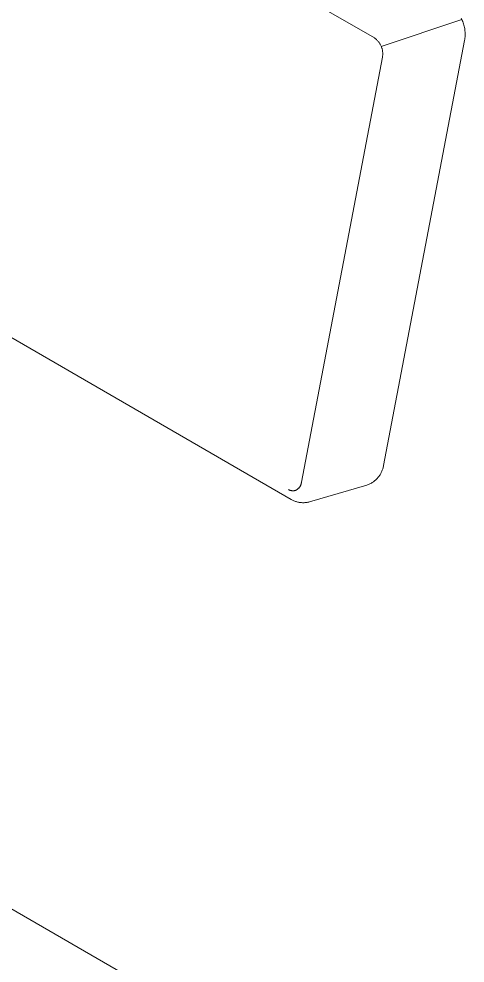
# Model space of a CAD drawing. Header units: inches. Extents: x -10 to 169, y -3 to 129.
# Drawn here: x 161.63 to 166.29, y 48.98 to 58.83 of the extents above; entities that cross this region are included whole.
import ezdxf

# ---------------------------------------------------------------- set-up
doc = ezdxf.new("R2010")
doc.units = ezdxf.units.IN
doc.layers.add('ZANO_R', color=7, linetype='Continuous', lineweight=0)

msp = doc.modelspace()

# ---------------------------------------------------------------- linework, layer by layer
at = {"layer": 'ZANO_R'}
for p, q in [((126.16188, 81.25557), (165.34112, 58.63543)), ((164.47144, 53.81869), (125.2922, 76.43884)), ((124.35774, 71.01787), (163.53699, 48.39773)), ((166.24861, 58.83953), (166.25415, 58.82838)), ((165.41243, 58.54687), (166.25404, 58.8289)), ((166.25415, 58.82838), (166.2593, 58.81704)), ((166.2593, 58.81704), (166.26405, 58.80553)), ((166.26405, 58.80553), (166.2684, 58.79386)), ((166.2684, 58.79386), (166.27234, 58.78205)), ((166.27234, 58.78205), (166.27586, 58.77011)), ((166.27586, 58.77011), (166.27897, 58.75805)), ((166.27897, 58.75805), (166.28165, 58.74589)), ((166.28165, 58.74589), (166.28391, 58.73364)), ((166.28391, 58.73364), (166.28574, 58.72133)), ((166.28574, 58.72133), (166.28713, 58.70895)), ((166.28762, 58.64677), (166.28642, 58.63438)), ((166.28713, 58.70895), (166.2881, 58.69654)), ((166.28839, 58.6592), (166.28762, 58.64677)), ((166.2881, 58.69654), (166.28863, 58.6841)), ((166.28873, 58.67165), (166.28839, 58.6592)), ((166.28863, 58.6841), (166.28873, 58.67165)), ((165.3468, 58.63133), (165.34112, 58.63543)), ((165.35234, 58.62704), (165.3468, 58.63133)), ((165.35772, 58.62255), (165.35234, 58.62704)), ((165.36294, 58.61789), (165.35772, 58.62255)), ((165.368, 58.61305), (165.36294, 58.61789)), ((165.37289, 58.60803), (165.368, 58.61305)), ((165.37761, 58.60285), (165.37289, 58.60803)), ((165.38214, 58.59751), (165.37761, 58.60285)), ((165.38648, 58.59202), (165.38214, 58.59751)), ((165.39063, 58.58638), (165.38648, 58.59202)), ((165.39458, 58.58059), (165.39063, 58.58638)), ((165.39834, 58.57468), (165.39458, 58.58059)), ((165.40188, 58.56864), (165.39834, 58.57468)), ((165.40521, 58.56248), (165.40188, 58.56864)), ((165.40833, 58.55621), (165.40521, 58.56248)), ((165.41123, 58.54983), (165.40833, 58.55621)), ((165.41391, 58.54336), (165.41123, 58.54983)), ((165.41636, 58.5368), (165.41391, 58.54336)), ((166.28272, 58.60975), (165.43689, 54.1739)), ((166.28479, 58.62203), (166.28272, 58.60975)), ((166.28642, 58.63438), (166.28479, 58.62203)), ((165.41858, 58.53016), (165.41636, 58.5368)), ((165.42057, 58.52344), (165.41858, 58.53016)), ((165.42233, 58.51667), (165.42057, 58.52344)), ((165.42386, 58.50983), (165.42233, 58.51667)), ((165.42514, 58.50294), (165.42386, 58.50983)), ((165.42619, 58.49602), (165.42514, 58.50294)), ((165.42588, 58.44017), (165.42676, 58.44711)), ((165.427, 58.48906), (165.42619, 58.49602)), ((165.42676, 58.44711), (165.4274, 58.45409)), ((165.42756, 58.48208), (165.427, 58.48906)), ((165.4274, 58.45409), (165.42781, 58.46108)), ((165.42789, 58.47509), (165.42756, 58.48208)), ((165.42781, 58.46108), (165.42797, 58.46808)), ((165.42797, 58.46808), (165.42789, 58.47509)), ((165.42475, 58.43325), (164.57892, 53.9974)), ((165.42475, 58.43325), (165.42588, 58.44017)), ((165.42011, 54.11394), (165.41654, 54.10577)), ((165.42339, 54.12223), (165.42011, 54.11394)), ((165.42638, 54.13063), (165.42339, 54.12223)), ((165.42908, 54.13913), (165.42638, 54.13063)), ((165.43148, 54.14771), (165.42908, 54.13913)), ((165.43359, 54.15638), (165.43148, 54.14771)), ((165.43539, 54.16511), (165.43359, 54.15638)), ((165.43689, 54.1739), (165.43539, 54.16511)), ((165.34661, 54.01457), (165.33965, 54.009)), ((165.35338, 54.02037), (165.34661, 54.01457)), ((165.35995, 54.02641), (165.35338, 54.02037)), ((165.3663, 54.03266), (165.35995, 54.02641)), ((165.37243, 54.03914), (165.3663, 54.03266)), ((165.37833, 54.04582), (165.37243, 54.03914)), ((165.38399, 54.0527), (165.37833, 54.04582)), ((165.38942, 54.05978), (165.38399, 54.0527)), ((165.39459, 54.06704), (165.38942, 54.05978)), ((165.39952, 54.07447), (165.39459, 54.06704)), ((165.40418, 54.08207), (165.39952, 54.07447)), ((165.40857, 54.08983), (165.40418, 54.08207)), ((165.4127, 54.09773), (165.40857, 54.08983)), ((165.41654, 54.10577), (165.4127, 54.09773)), ((164.44504, 53.92074), (164.44242, 53.92232)), ((164.44772, 53.91925), (164.44504, 53.92074)), ((164.45044, 53.91785), (164.44772, 53.91925)), ((164.45321, 53.91654), (164.45044, 53.91785)), ((164.45602, 53.91533), (164.45321, 53.91654)), ((164.45887, 53.91422), (164.45602, 53.91533)), ((164.46176, 53.9132), (164.45887, 53.91422)), ((164.46468, 53.91229), (164.46176, 53.9132)), ((164.46763, 53.91148), (164.46468, 53.91229)), ((164.47061, 53.91076), (164.46763, 53.91148)), ((164.51008, 53.91097), (164.50708, 53.91033)), ((164.51305, 53.91171), (164.51008, 53.91097)), ((164.51305, 53.9117), (164.51634, 53.91304)), ((164.51634, 53.91304), (164.51958, 53.91449)), ((164.51958, 53.91449), (164.52277, 53.91605)), ((164.52277, 53.91605), (164.5259, 53.91772)), ((164.5259, 53.91772), (164.52898, 53.9195)), ((164.52898, 53.9195), (164.53199, 53.92138)), ((164.53199, 53.92138), (164.53494, 53.92336)), ((164.53494, 53.92336), (164.53782, 53.92544)), ((164.53782, 53.92544), (164.54062, 53.92761)), ((164.54062, 53.92761), (164.54335, 53.92989)), ((164.54335, 53.92989), (164.546, 53.93225)), ((164.546, 53.93225), (164.54857, 53.9347)), ((164.54857, 53.9347), (164.55105, 53.93724)), ((164.55105, 53.93724), (164.55345, 53.93986)), ((164.55345, 53.93986), (164.55575, 53.94256)), ((164.55575, 53.94256), (164.55797, 53.94534)), ((164.55797, 53.94534), (164.56008, 53.94819)), ((164.56008, 53.94819), (164.5621, 53.95111)), ((164.5621, 53.95111), (164.56401, 53.9541)), ((164.56401, 53.9541), (164.56583, 53.95716)), ((164.56583, 53.95716), (164.56754, 53.96027)), ((164.56754, 53.96027), (164.56914, 53.96344)), ((164.56914, 53.96344), (164.57063, 53.96666)), ((164.57063, 53.96666), (164.57201, 53.96993)), ((164.57201, 53.96993), (164.57328, 53.97325)), ((164.57328, 53.97325), (164.57444, 53.9766)), ((164.57444, 53.9766), (164.57548, 53.98)), ((164.57548, 53.98), (164.5764, 53.98343)), ((164.5764, 53.98343), (164.57721, 53.98689)), ((164.57721, 53.98689), (164.5779, 53.99037)), ((164.5779, 53.99037), (164.57847, 53.99387)), ((164.57847, 53.99387), (164.57892, 53.9974)), ((165.26111, 53.96776), (164.66284, 53.79327)), ((165.26955, 53.97063), (165.26111, 53.96776)), ((165.27789, 53.97379), (165.26955, 53.97063)), ((165.28611, 53.97723), (165.27789, 53.97379)), ((165.29421, 53.98096), (165.28611, 53.97723)), ((165.30217, 53.98497), (165.29421, 53.98096)), ((165.30999, 53.98925), (165.30217, 53.98497)), ((165.31766, 53.9938), (165.30999, 53.98925)), ((165.32516, 53.99861), (165.31766, 53.9938)), ((165.3325, 54.00368), (165.32516, 53.99861)), ((165.33965, 54.009), (165.3325, 54.00368)), ((164.47361, 53.91015), (164.47061, 53.91076)), ((164.47861, 53.81457), (164.47144, 53.81869)), ((164.47663, 53.90965), (164.47361, 53.91015)), ((164.47966, 53.90924), (164.47663, 53.90965)), ((164.48592, 53.8107), (164.47861, 53.81457)), ((164.48271, 53.90894), (164.47966, 53.90924)), ((164.48576, 53.90875), (164.48271, 53.90894)), ((164.48882, 53.90866), (164.48576, 53.90875)), ((164.49189, 53.90868), (164.48882, 53.90866)), ((164.49494, 53.9088), (164.49189, 53.90868)), ((164.498, 53.90902), (164.49494, 53.9088)), ((164.50104, 53.90935), (164.498, 53.90902)), ((164.50407, 53.90979), (164.50104, 53.90935)), ((164.50708, 53.91033), (164.50407, 53.90979)), ((164.49335, 53.80708), (164.48592, 53.8107)), ((164.5009, 53.80371), (164.49335, 53.80708)), ((164.50857, 53.8006), (164.5009, 53.80371)), ((164.51633, 53.79774), (164.50857, 53.8006)), ((164.52418, 53.79516), (164.51633, 53.79774)), ((164.53212, 53.79284), (164.52418, 53.79516)), ((164.54014, 53.79079), (164.53212, 53.79284)), ((164.54821, 53.78901), (164.54014, 53.79079)), ((164.55635, 53.78751), (164.54821, 53.78901)), ((164.56452, 53.78628), (164.55635, 53.78751)), ((164.57274, 53.78533), (164.56452, 53.78628)), ((164.58098, 53.78466), (164.57274, 53.78533)), ((164.58924, 53.78427), (164.58098, 53.78466)), ((164.59751, 53.78415), (164.58924, 53.78427)), ((164.60578, 53.78432), (164.59751, 53.78415)), ((164.61404, 53.78477), (164.60578, 53.78432)), ((164.62228, 53.78549), (164.61404, 53.78477)), ((164.63049, 53.7865), (164.62228, 53.78549)), ((164.63866, 53.78778), (164.63049, 53.7865)), ((164.64678, 53.78934), (164.63866, 53.78778)), ((164.65485, 53.79117), (164.64678, 53.78934)), ((164.66284, 53.79327), (164.65485, 53.79117))]:
    msp.add_line(p, q, dxfattribs=at)

doc.saveas('drawing.dxf')
